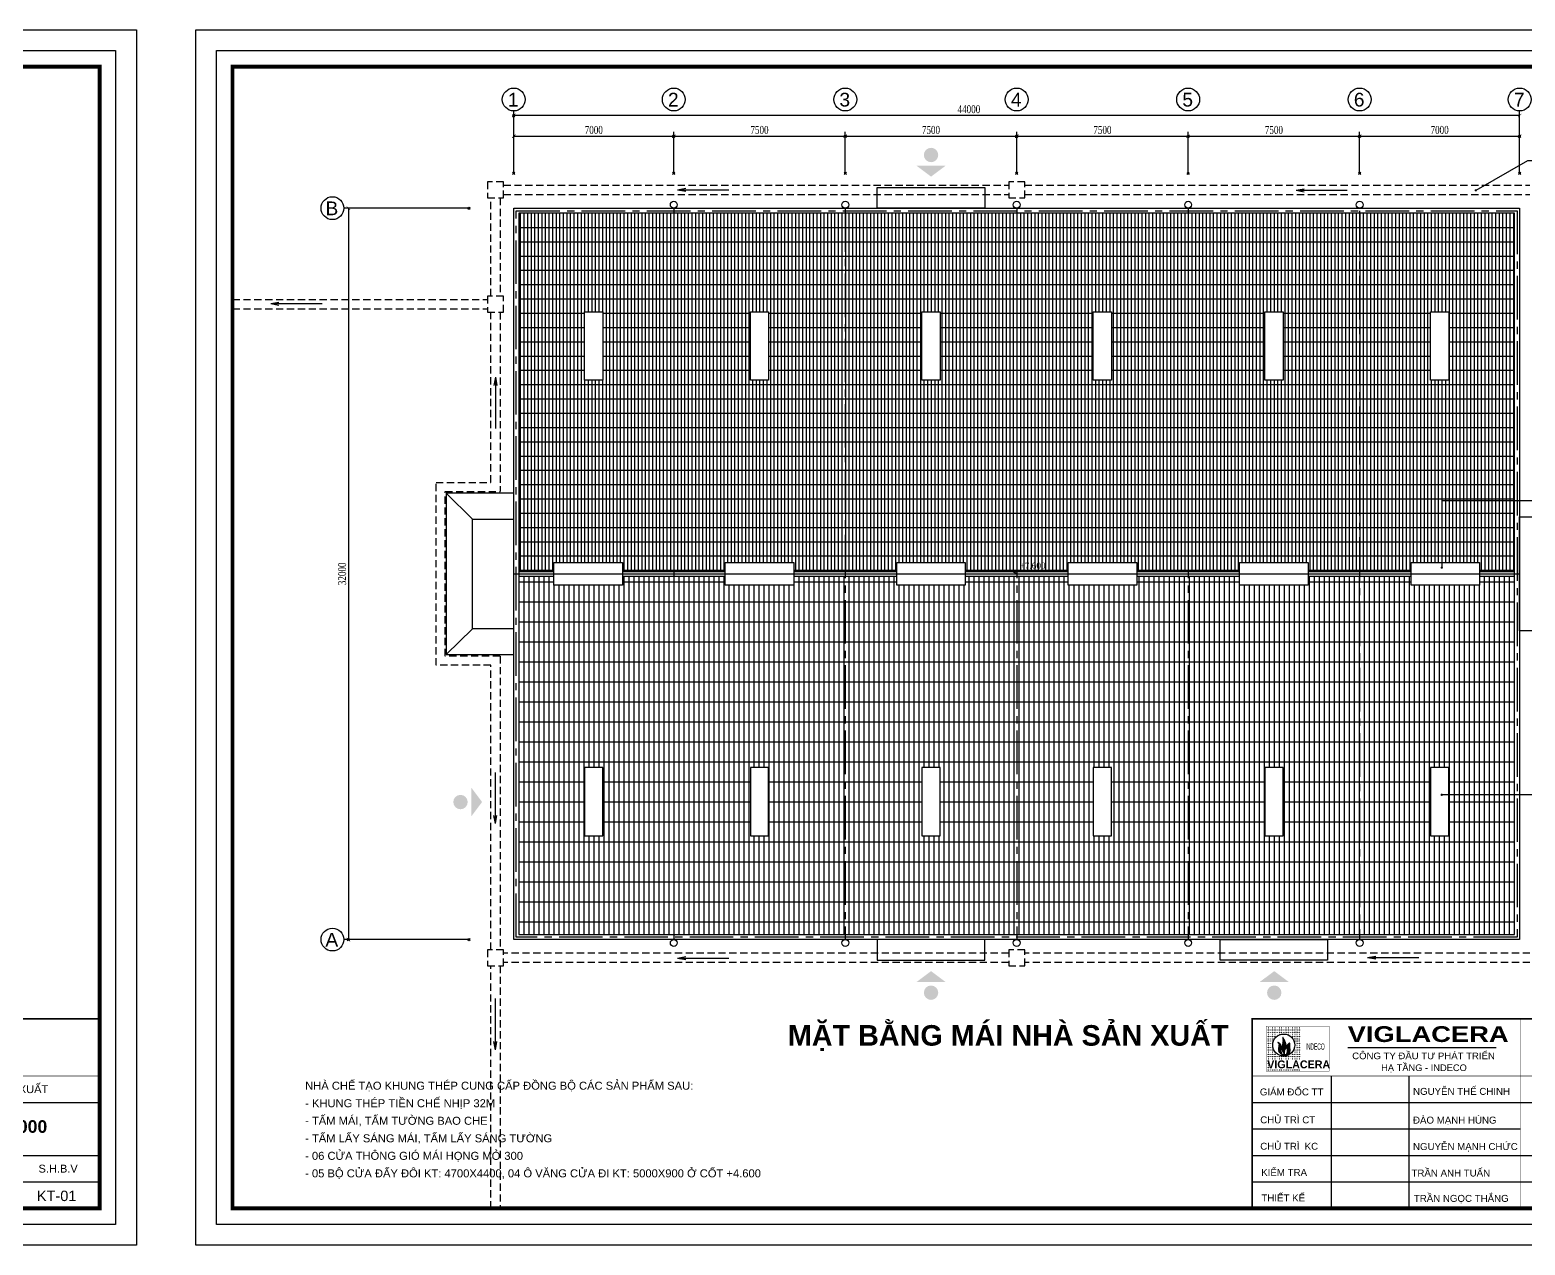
# Model space of a CAD drawing. Extents: x -32628 to 190565, y 82974 to 183560.
# Drawn here: x 35378 to 100781, y 82974 to 136144 of the extents above; entities that cross this region are included whole.
import ezdxf
from ezdxf.enums import TextEntityAlignment as Align

# ---------------------------------------------------------------- set-up
doc = ezdxf.new("R2010")
doc.units = 0
doc.header["$LTSCALE"] = 100
doc.header["$MEASUREMENT"] = 0
doc.header["$PDMODE"] = 35
doc.header["$PDSIZE"] = 50
doc.linetypes.add('CENTER2', pattern=[28.575, 19.05, -3.175, 3.175, -3.175])
doc.linetypes.add('HIDDEN2', pattern=[4.7625, 3.175, -1.5875])
doc.layers.get('0').update_dxf_attribs({"linetype": 'CONTINUOUS'})
for name, color, linetype in [('DWGshare.com_BH_DWGshare.com', 137, 'CONTINUOUS'), ('DWGshare.com_DIM_DWGshare.com', 8, 'CONTINUOUS'), ('DWGshare.com_KHUAT_DWGshare.com', 145, 'HIDDEN2'), ('DWGshare.com_TEXT_DWGshare.com', 2, 'CONTINUOUS'), ('DWGshare.com_THAY_DWGshare.com', 9, 'CONTINUOUS'), ('DWGshare.com_WALLS_BLINE_DWGshare.com', 251, 'CENTER2')]:
    doc.layers.add(name, color=color, linetype=linetype)
doc.layers.add('DWGshare.com_DEFPOINTS_DWGshare.com', color=7, linetype='CONTINUOUS', plot=False)
doc.styles.add('1', font='vntimeh.shx', dxfattribs={"width": 0.75})
doc.styles.add('CLARENDON', font='', dxfattribs={"height": 2.5})
doc.styles.add('VHARIAL', font='')
doc.styles.add('VHAVANB', font='')
doc.styles.get('CLARENDON').set_extended_font_data('.VnClarendon')
doc.styles.get('VHARIAL').set_extended_font_data('.VnArialH')
doc.styles.get('VHAVANB').set_extended_font_data('.VnArialH', bold=True)
doc.dimstyles.new('D2-100', dxfattribs={"dimtxt": 350, "dimasz": 150, "dimexe": 200, "dimexo": 0, "dimgap": 100, "dimtad": 1, "dimdec": 0, "dimzin": 0, "dimdsep": 46, "dimtxsty": '1', "dimblk1": 'ARCHTICK', "dimblk2": 'ARCHTICK', "dimsah": 1, "dimcen": 0.09, "dimclrd": 256, "dimclre": 256, "dimclrt": 2, "dimadec": 0, "dimazin": 0, "dimtfac": 1, "dimtdec": 0, "dimtmove": 2, "dimatfit": 3, "dimldrblk": 'ARCHTICK', "dimfxl": 1, "dimtolj": 1, "dimtzin": 0, "dimarcsym": 0})

# ---------------------------------------------------------------- blocks, each defined once
blk = doc.blocks.new('1')
h = blk.add_hatch()
h.set_pattern_fill('ANSI31', scale=31.573944, style=0)
h.set_pattern_definition([(45, (-43346.0446, -30216.994), (-2.7907687, 2.7907687), [])])
h.paths.add_polyline_path([(3392, -2735, 0.0668459), (3389, -2591, 0.0273913), (3374, -2516, 0.0362454), (3310, -2305, 0.0342632), (3269, -2205, 0.0438635), (3075, -1842, -0.0357111), (3096, -2192, -0.0335679), (3071, -2459, 0.007252), (3044, -2591, 0.0150279), (3006, -2821), (2997, -2923, 0.0472823), (3026, -3205), (3059, -3302), (3096, -3380), (3151, -3473), (3176, -3517, -0.0673804), (3211, -3603), (3101, -3571, -0.172848), (2968, -3468, -0.0797451), (2932, -3382, -0.0276881), (2917, -3314, -0.0273687), (2909, -3253, -0.0268705), (2903, -3167, -0.0138543), (2919, -2996, 0.0090396), (2924, -2899, 0.0102899), (2925, -2815, 0.0645259), (2910, -2702, 0.0541429), (2860, -2575, 0.053434), (2787, -2465, 0.085491), (2725, -2413, 0.0021546), (2717, -2408, 0.0980874), (2565, -2345, -0.0242446), (2625, -2406, -0.0619823), (2676, -2522, -0.0703567), (2692, -2631, -0.0502079), (2682, -2750, 0.0042132), (2657, -2911, -0.0070613), (2638, -3089, 0.0437813), (2641, -3180, 0.0315997), (2655, -3248, 0.097722), (2729, -3400, 0.0860058), (2871, -3520, -0.0017001), (2960, -3571, 0.049522), (3030, -3596, 0.0363887), (3132, -3614, 0.0361931), (3260, -3617, 0.0420248), (3370, -3603, 0.0565204), (3469, -3569, 0.0493736), (3573, -3507, 0.0846168), (3656, -3447, 0.120403), (3733, -3355, 0.113521), (3770, -3262, 0.0841719), (3791, -3171, 0.0618971), (3788, -3011, -0.0348962), (3765, -2823), (3752, -2704, -0.0290128), (3755, -2400, 0.0592981), (3595, -2540, 0.03043), (3536, -2623, 0.0690208), (3482, -2764, 0.063155), (3467, -2882, 0.0323107), (3476, -3003, -0.0273165), (3493, -3149, -0.0203047), (3491, -3303, -0.026314), (3478, -3422, -0.0149197), (3457, -3494, -0.1465881), (3391, -3573, -0.1323605), (3303, -3596, -0.2734358), (3257, -3569, -0.0779864), (3236, -3511, 0.0023102), (3220, -3400, -0.0602717), (3233, -3243), (3243, -3194, -0.0138968), (3289, -3071, 0.0028633), (3351, -2942, 0.1022781)])
at = {"color": 7}
blk.add_line((9581, -2891), (24393, -2891), dxfattribs=at)
at = {"color": 7, "const_width": 47.4}
blk.add_lwpolyline([(1389, -5241), (7704, -5241), (7704, -751), (1389, -751)], close=True, dxfattribs=at)
for centre in [(1611, -907), (1611, -1129), (1611, -1351), (1832, -907), (1832, -1129), (1832, -1351), (2054, -907), (2054, -1129), (2054, -1351), (2276, -907), (2276, -1129), (2276, -1351), (2497, -907), (2497, -1129), (2497, -1351), (2719, -907), (2719, -1129), (2719, -1351), (2941, -907), (2941, -1129), (2941, -1351), (3162, -907), (3162, -1129), (3162, -1351), (3384, -907), (3384, -1129), (3384, -1351), (3606, -907), (3606, -1129), (3606, -1351), (3827, -907), (3827, -1129), (3827, -1351), (4049, -907), (4049, -1129), (4049, -1351), (4271, -907), (4271, -1129), (4271, -1351), (4493, -907), (4493, -1129), (4493, -1351), (4714, -907), (4714, -1129), (4714, -1351), (1611, -1573), (1611, -1794), (1611, -2016), (1611, -2238), (1611, -2459), (1611, -2681), (1611, -2903), (1832, -1573), (1832, -1794), (1832, -2016), (1832, -2238), (1832, -2459), (1832, -2681), (1832, -2903), (2054, -1573), (2054, -1794), (2054, -2016), (2054, -2238), (2276, -1573), (2276, -1794), (2497, -1573), (2719, -1573), (3606, -1573), (3827, -1573), (4049, -1573), (4049, -1794), (4271, -1573), (4271, -1794), (4271, -2016), (4271, -2238), (4493, -1573), (4493, -1794), (4493, -2016), (4493, -2238), (4493, -2459), (4493, -2681), (4493, -2903), (4714, -1573), (4714, -1794), (4714, -2016), (4714, -2238), (4714, -2459), (4714, -2681), (4714, -2903), (1611, -3124), (1611, -3346), (1611, -3568), (1611, -3789), (1611, -4011), (1611, -4233), (1611, -4455), (1832, -3124), (1832, -3346), (1832, -3568), (1832, -3789), (1832, -4011), (2054, -3124), (2054, -3346), (2054, -3568), (2054, -3789), (2054, -4011), (2276, -3568), (2276, -3789), (2276, -4011), (2497, -3789), (2497, -4011), (2719, -3789), (2719, -4011), (2941, -3789), (2941, -4011), (3162, -3789), (3162, -4011), (3384, -3789), (3384, -4011), (3606, -3789), (3606, -4011), (3827, -3789), (3827, -4011), (4049, -3568), (4049, -3789), (4049, -4011), (4271, -3124), (4271, -3346), (4271, -3568), (4271, -3789), (4271, -4011), (4493, -3124), (4493, -3346), (4493, -3568), (4493, -3789), (4493, -4011), (4714, -3124), (4714, -3346), (4714, -3568), (4714, -3789), (4714, -4011), (1611, -4676), (1611, -4898), (1611, -5120), (1832, -5120), (2054, -5120), (2276, -5120), (2497, -5120), (2719, -5120), (2941, -5120), (3162, -5120), (3384, -5120), (3606, -5120), (3827, -5120), (4049, -5120), (4271, -5120), (4493, -5120), (4714, -5120)]:
    blk.add_circle(centre, 12.3)
at = {"color": 7}
blk.add_circle((3162, -2638), 1105, dxfattribs=at)
for s, height, style, width, p in [('VIGLACERA', 1578.7, 'VHAVANB', 1.24, (9551, -2326)), ('C¤NG TY §ÇU T¦ PH¸T TRIÓN', 665.28, 'VHARIAL', 1.03, (10001, -4050))]:
    blk.add_text(s, height=height, dxfattribs=dict(at, style=style, width=width)).set_placement(p)
for s, height, style, width, p in [('INDECO', 631.5, 'CLARENDON', 0.47, (6292, -2786)), ('viglacera', 789.3, 'VHAVANB', 0.97, (4653, -4567))]:
    blk.add_text(s, height=height, dxfattribs=dict(at, style=style, width=width)).set_placement(p, align=Align.MIDDLE)
at = {"color": 7, "style": 'VHARIAL'}
blk.add_text('H¹ TÇNG - INDECO', height=665.28, dxfattribs=at).set_placement((12901, -5237))
blk = doc.blocks.new('_ARCHTICK')
at = {"color": 0, "linetype": 'ByBlock', "const_width": 0.15}
blk.add_lwpolyline([(-0.5, -0.5), (0.5, 0.5)], dxfattribs=at)
blk = doc.blocks.new('*D109')
at = {"linetype": 'ByBlock', "transparency": 16777216}
for p, q in [((113497, 129867), (113497, 132599)), ((157497, 132399), (113497, 132399)), ((157497, 129867), (157497, 132599))]:
    blk.add_line(p, q, dxfattribs=at)
at = {"layer": 'DWGshare.com_DEFPOINTS_DWGshare.com', "color": 0, "linetype": 'ByBlock', "transparency": 16777216}
for p in [(113497, 132399), (113497, 129867), (157497, 129867)]:
    blk.add_point(p, dxfattribs=at)
at = {"linetype": 'ByBlock', "transparency": 16777216, "xscale": 150, "yscale": 150, "zscale": 150, "rotation": 180}
blk.add_blockref('_ARCHTICK', (113497, 132399), dxfattribs=at)
at = {"linetype": 'ByBlock', "transparency": 16777216, "xscale": 150, "yscale": 150, "zscale": 150}
blk.add_blockref('_ARCHTICK', (157497, 132399), dxfattribs=at)
at = {"color": 2, "linetype": 'ByBlock', "transparency": 16777216, "insert": (133406, 132674), "char_height": 350, "attachment_point": 5, "style": '1'}
blk.add_mtext('\\A1;44000', dxfattribs=at)
blk = doc.blocks.new('*D105')
at = {"linetype": 'ByBlock', "transparency": 16777216}
for p, q in [((71043, 131490), (78543, 131490)), ((78543, 129867), (78543, 131690))]:
    blk.add_line(p, q, dxfattribs=at)
at = {"layer": 'DWGshare.com_DEFPOINTS_DWGshare.com', "color": 0, "linetype": 'ByBlock', "transparency": 16777216}
for p in [(78543, 131490), (71043, 129867), (78543, 129867)]:
    blk.add_point(p, dxfattribs=at)
at = {"linetype": 'ByBlock', "transparency": 16777216, "xscale": 150, "yscale": 150, "zscale": 150, "rotation": 180}
blk.add_blockref('_ARCHTICK', (71043, 131490), dxfattribs=at)
at = {"linetype": 'ByBlock', "transparency": 16777216, "xscale": 150, "yscale": 150, "zscale": 150}
blk.add_blockref('_ARCHTICK', (78543, 131490), dxfattribs=at)
at = {"color": 2, "linetype": 'ByBlock', "transparency": 16777216, "insert": (74793, 131765), "char_height": 350, "attachment_point": 5, "style": '1'}
blk.add_mtext('\\A1;7500', dxfattribs=at)
blk = doc.blocks.new('*D111')
at = {"linetype": 'ByBlock', "transparency": 16777216}
for p, q in [((111539, 128344), (106065, 128344)), ((106265, 128344), (106265, 96344)), ((111539, 96344), (106065, 96344))]:
    blk.add_line(p, q, dxfattribs=at)
at = {"layer": 'DWGshare.com_DEFPOINTS_DWGshare.com', "color": 0, "linetype": 'ByBlock', "transparency": 16777216}
for p in [(111539, 128344), (106265, 96344), (111539, 96344)]:
    blk.add_point(p, dxfattribs=at)
at = {"linetype": 'ByBlock', "transparency": 16777216, "xscale": 150, "yscale": 150, "zscale": 150}
for p, rotation in [((106265, 128344), 90), ((106265, 96344), 270)]:
    blk.add_blockref('_ARCHTICK', p, dxfattribs=dict(at, rotation=rotation))
at = {"color": 2, "linetype": 'ByBlock', "transparency": 16777216, "insert": (105990, 112344), "char_height": 350, "attachment_point": 5, "rotation": 90, "style": '1'}
blk.add_mtext('\\A1;32000', dxfattribs=at)
blk = doc.blocks.new('*D103')
at = {"linetype": 'ByBlock', "transparency": 16777216}
for p, q in [((113497, 129867), (113497, 131690)), ((113497, 131490), (120497, 131490)), ((120497, 129867), (120497, 131690))]:
    blk.add_line(p, q, dxfattribs=at)
at = {"layer": 'DWGshare.com_DEFPOINTS_DWGshare.com', "color": 0, "linetype": 'ByBlock', "transparency": 16777216}
for p in [(120497, 131490), (113497, 129867), (120497, 129867)]:
    blk.add_point(p, dxfattribs=at)
at = {"linetype": 'ByBlock', "transparency": 16777216, "xscale": 150, "yscale": 150, "zscale": 150, "rotation": 180}
blk.add_blockref('_ARCHTICK', (113497, 131490), dxfattribs=at)
at = {"linetype": 'ByBlock', "transparency": 16777216, "xscale": 150, "yscale": 150, "zscale": 150}
blk.add_blockref('_ARCHTICK', (120497, 131490), dxfattribs=at)
at = {"color": 2, "linetype": 'ByBlock', "transparency": 16777216, "insert": (116997, 131765), "char_height": 350, "attachment_point": 5, "style": '1'}
blk.add_mtext('\\A1;7000', dxfattribs=at)
blk = doc.blocks.new('*D104')
at = {"linetype": 'ByBlock', "transparency": 16777216}
for p, q in [((63543, 131490), (71043, 131490)), ((71043, 129867), (71043, 131690))]:
    blk.add_line(p, q, dxfattribs=at)
at = {"layer": 'DWGshare.com_DEFPOINTS_DWGshare.com', "color": 0, "linetype": 'ByBlock', "transparency": 16777216}
for p in [(71043, 131490), (63543, 129867), (71043, 129867)]:
    blk.add_point(p, dxfattribs=at)
at = {"linetype": 'ByBlock', "transparency": 16777216, "xscale": 150, "yscale": 150, "zscale": 150, "rotation": 180}
blk.add_blockref('_ARCHTICK', (63543, 131490), dxfattribs=at)
at = {"linetype": 'ByBlock', "transparency": 16777216, "xscale": 150, "yscale": 150, "zscale": 150}
blk.add_blockref('_ARCHTICK', (71043, 131490), dxfattribs=at)
at = {"color": 2, "linetype": 'ByBlock', "transparency": 16777216, "insert": (67293, 131765), "char_height": 350, "attachment_point": 5, "style": '1'}
blk.add_mtext('\\A1;7500', dxfattribs=at)
blk = doc.blocks.new('*D107')
at = {"linetype": 'ByBlock', "transparency": 16777216}
for p, q in [((86043, 131490), (93543, 131490)), ((93543, 129867), (93543, 131690))]:
    blk.add_line(p, q, dxfattribs=at)
at = {"layer": 'DWGshare.com_DEFPOINTS_DWGshare.com', "color": 0, "linetype": 'ByBlock', "transparency": 16777216}
for p in [(93543, 131490), (86043, 129867), (93543, 129867)]:
    blk.add_point(p, dxfattribs=at)
at = {"linetype": 'ByBlock', "transparency": 16777216, "xscale": 150, "yscale": 150, "zscale": 150, "rotation": 180}
blk.add_blockref('_ARCHTICK', (86043, 131490), dxfattribs=at)
at = {"linetype": 'ByBlock', "transparency": 16777216, "xscale": 150, "yscale": 150, "zscale": 150}
blk.add_blockref('_ARCHTICK', (93543, 131490), dxfattribs=at)
at = {"color": 2, "linetype": 'ByBlock', "transparency": 16777216, "insert": (89793, 131765), "char_height": 350, "attachment_point": 5, "style": '1'}
blk.add_mtext('\\A1;7500', dxfattribs=at)
blk = doc.blocks.new('*D106')
at = {"linetype": 'ByBlock', "transparency": 16777216}
for p, q in [((78543, 131490), (86043, 131490)), ((86043, 129867), (86043, 131690))]:
    blk.add_line(p, q, dxfattribs=at)
at = {"layer": 'DWGshare.com_DEFPOINTS_DWGshare.com', "color": 0, "linetype": 'ByBlock', "transparency": 16777216}
for p in [(86043, 131490), (78543, 129867), (86043, 129867)]:
    blk.add_point(p, dxfattribs=at)
at = {"linetype": 'ByBlock', "transparency": 16777216, "xscale": 150, "yscale": 150, "zscale": 150, "rotation": 180}
blk.add_blockref('_ARCHTICK', (78543, 131490), dxfattribs=at)
at = {"linetype": 'ByBlock', "transparency": 16777216, "xscale": 150, "yscale": 150, "zscale": 150}
blk.add_blockref('_ARCHTICK', (86043, 131490), dxfattribs=at)
at = {"color": 2, "linetype": 'ByBlock', "transparency": 16777216, "insert": (82293, 131765), "char_height": 350, "attachment_point": 5, "style": '1'}
blk.add_mtext('\\A1;7500', dxfattribs=at)
blk = doc.blocks.new('*D108')
at = {"linetype": 'ByBlock', "transparency": 16777216}
for p, q in [((93543, 131490), (100543, 131490)), ((100543, 129867), (100543, 131690))]:
    blk.add_line(p, q, dxfattribs=at)
at = {"layer": 'DWGshare.com_DEFPOINTS_DWGshare.com', "color": 0, "linetype": 'ByBlock', "transparency": 16777216}
for p in [(100543, 131490), (93543, 129867), (100543, 129867)]:
    blk.add_point(p, dxfattribs=at)
at = {"linetype": 'ByBlock', "transparency": 16777216, "xscale": 150, "yscale": 150, "zscale": 150, "rotation": 180}
blk.add_blockref('_ARCHTICK', (93543, 131490), dxfattribs=at)
at = {"linetype": 'ByBlock', "transparency": 16777216, "xscale": 150, "yscale": 150, "zscale": 150}
blk.add_blockref('_ARCHTICK', (100543, 131490), dxfattribs=at)
at = {"color": 2, "linetype": 'ByBlock', "transparency": 16777216, "insert": (97043, 131765), "char_height": 350, "attachment_point": 5, "style": '1'}
blk.add_mtext('\\A1;7000', dxfattribs=at)

msp = doc.modelspace()

# ---------------------------------------------------------------- hatches: boundary and pattern name
at = {"layer": 'DWGshare.com_BH_DWGshare.com'}
h = msp.add_hatch(dxfattribs=at)
h.set_pattern_fill('GRATE,_O', color=256, scale=5000, angle=90)
h.set_pattern_definition([(90, (-132218.53, 0), (-156.25, 1e-14), []), (180, (-132218.5, 0), (-8e-14, -625), [])])
h.paths.add_polyline_path([(80792.9, 112843.4), (83792.9, 112843.4), (83792.9, 112443.9), (88292.9, 112443.9), (88292.9, 112843.4), (91292.9, 112843.4), (91292.9, 112443.9), (95792.9, 112443.9), (95792.9, 112843.4), (97134.4, 112843.4), (97134.4, 115534.9), (100322.9, 115534.9), (100322.9, 128123.9), (56762.9, 128123.9), (56762.9, 112443.9), (58292.9, 112443.9), (58292.9, 112843.4), (61292.9, 112843.4), (61292.9, 112443.9), (65792.9, 112443.9), (65792.9, 112843.4), (68792.9, 112843.4), (68792.9, 112443.9), (73292.9, 112443.9), (73292.9, 112843.4), (76292.9, 112843.4), (76292.9, 112443.9), (78351.9, 112443.9), (78260.6, 112491.6), (78542.9, 112491.6), (78542.9, 112443.9), (80792.9, 112443.9)])
h.paths.add_polyline_path([(81892.9, 120813.6), (81892.9, 123813.6), (82692.9, 123813.6), (82692.9, 120813.6)], flags=16)
h.paths.add_polyline_path([(75192.9, 120813.6), (74392.9, 120813.6), (74392.9, 123813.6), (75192.9, 123813.6)], flags=16)
h.paths.add_polyline_path([(89392.9, 120813.6), (89392.9, 123813.6), (90192.9, 123813.6), (90192.9, 120813.6)], flags=16)
h.paths.add_polyline_path([(67692.9, 120813.6), (66892.9, 120813.6), (66892.9, 123813.6), (67692.9, 123813.6)], flags=16)
h.paths.add_polyline_path([(96642.9, 120813.6), (96642.9, 123813.6), (97442.9, 123813.6), (97442.9, 120813.6)], flags=16)
h.paths.add_polyline_path([(60442.9, 120813.6), (59642.9, 120813.6), (59642.9, 123813.6), (60442.9, 123813.6)], flags=16)
h.paths.add_polyline_path([(97134.4, 112843.4), (98792.9, 112843.4), (98792.9, 112443.9), (100322.9, 112443.9), (100322.9, 115534.9), (97134.4, 115534.9)], flags=16)
h.paths.add_polyline_path([(78647.2, 112502.6), (80183.8, 112502.6), (80183.8, 112907.7), (78647.2, 112907.7)], flags=24)
h = msp.add_hatch(dxfattribs=at)
h.set_pattern_fill('GRATE,_O', color=256, scale=7000, angle=90)
h.set_pattern_definition([(90, (-132218.53, 0), (-218.75, 1e-14), []), (180, (-132218.5, 0), (-1e-13, -875), [])])
h.paths.add_polyline_path([(80792.9, 111843.9), (80792.9, 112243.9), (76292.9, 112243.9), (76292.9, 111843.9), (73292.9, 111843.9), (73292.9, 112243.9), (68792.9, 112243.9), (68792.9, 111843.9), (65792.9, 111843.9), (65792.9, 112243.9), (61292.9, 112243.9), (61292.9, 111843.9), (58292.9, 111843.9), (58292.9, 112243.9), (56762.9, 112243.9), (56762.9, 96563.9), (100322.9, 96563.9), (100322.9, 102675.6), (97442.9, 102675.6), (97442.9, 100874.1), (96642.9, 100874.1), (96642.9, 103874.1), (97442.9, 103874.1), (97442.9, 102675.6), (100322.9, 102675.6), (100322.9, 112243.9), (98792.9, 112243.9), (98792.9, 111843.9), (95792.9, 111843.9), (95792.9, 112243.9), (91292.9, 112243.9), (91292.9, 111843.9), (88292.9, 111843.9), (88292.9, 112243.9), (83792.9, 112243.9), (83792.9, 111843.9)])
h.paths.add_polyline_path([(81892.9, 103874.1), (82692.9, 103874.1), (82692.9, 100874.1), (81892.9, 100874.1)], flags=16)
h.paths.add_polyline_path([(75192.9, 103874.1), (75192.9, 100874.1), (74392.9, 100874.1), (74392.9, 103874.1)], flags=16)
h.paths.add_polyline_path([(89392.9, 103874.1), (90192.9, 103874.1), (90192.9, 100874.1), (89392.9, 100874.1)], flags=16)
h.paths.add_polyline_path([(67692.9, 103874.1), (67692.9, 100874.1), (66892.9, 100874.1), (66892.9, 103874.1)], flags=16)
h.paths.add_polyline_path([(60442.9, 103874.1), (60442.9, 100874.1), (59642.9, 100874.1), (59642.9, 103874.1)], flags=16)
at = {"layer": 'DWGshare.com_THAY_DWGshare.com'}
h = msp.add_hatch(color=256, dxfattribs=at)
h.paths.add_polyline_path([(74166.7, 130198.1), (74796.7, 129725.6), (75426.7, 130198.1)])
h.paths.add_polyline_path([(75111.7, 130670.6, 1), (74481.7, 130670.6, 1)])
h = msp.add_hatch(color=256, dxfattribs=at)
h.paths.add_polyline_path([(54685, 101729.5), (55157.5, 102359.5), (54685, 102989.5)])
h.paths.add_polyline_path([(54212.5, 102674.5, 1), (54212.5, 102044.5, 1)])
h = msp.add_hatch(color=256, dxfattribs=at)
h.paths.add_polyline_path([(74166.7, 94489.7), (74796.7, 94962.2), (75426.7, 94489.7)])
h.paths.add_polyline_path([(75111.7, 94017.2, -1), (74481.7, 94017.2, -1)])
h = msp.add_hatch(color=256, dxfattribs=at)
h.paths.add_polyline_path([(89178.3, 94489.7), (89808.3, 94962.2), (90438.3, 94489.7)])
h.paths.add_polyline_path([(90123.3, 94017.2, -1), (89493.3, 94017.2, -1)])

# ---------------------------------------------------------------- linework, layer by layer
for p, q in [((53592.9, 115868.9), (54742.9, 114738.7)), ((53592.9, 108818.9), (54742.9, 109943.9))]:
    msp.add_line(p, q)
at = {"layer": 'DWGshare.com_DEFPOINTS_DWGshare.com'}
for points in [[(40035.4, 82973.9), (-32628.4, 82973.9), (-32628.4, 136144.2), (40035.4, 136144.2)], [(115300.1, 82973.9), (42636.4, 82973.9), (42636.4, 136144.2), (115300.1, 136144.2)]]:
    msp.add_lwpolyline(points, close=True, dxfattribs=at)
at = {"layer": 'DWGshare.com_DIM_DWGshare.com'}
for p, q in [((63711, 129153.1), (64069.5, 129216.4)), ((63711, 129153.1), (65954, 129153.1)), ((63711, 129153.1), (64069.5, 129089.7)), ((90761.1, 129128.2), (91119.6, 129191.5)), ((90761.1, 129128.2), (93004, 129128.2)), ((90761.1, 129128.2), (91119.6, 129064.8)), ((45912.8, 124168.6), (46271.3, 124231.9)), ((45912.8, 124168.6), (48155.7, 124168.6)), ((45912.8, 124168.6), (46271.3, 124105.3)), ((55737.3, 120946.2), (55673.9, 120587.6)), ((55737.3, 120946.2), (55737.3, 118703.2)), ((55737.3, 120946.2), (55800.6, 120587.6)), ((55737.3, 101414.9), (55737.3, 103657.9)), ((55737.3, 101414.9), (55673.9, 101773.5)), ((55737.3, 101414.9), (55800.6, 101773.5)), ((63711, 95534.7), (64069.5, 95598)), ((63711, 95534.7), (65954, 95534.7)), ((63711, 95534.7), (64069.5, 95471.3)), ((93889.1, 95559.6), (94247.6, 95622.9)), ((93889.1, 95559.6), (96132.1, 95559.6)), ((93889.1, 95559.6), (94247.6, 95496.2)), ((55737.3, 91523.6), (55737.3, 93766.6)), ((55737.3, 91523.6), (55673.9, 91882.1)), ((55737.3, 91523.6), (55800.6, 91882.1))]:
    msp.add_line(p, q, dxfattribs=at)
at = {"layer": 'DWGshare.com_KHUAT_DWGshare.com'}
for p, q in [((56092.9, 129343.9), (78192.9, 129343.9)), ((56092.9, 128943.9), (78192.9, 128943.9)), ((78892.9, 129343.9), (100992.9, 129343.9)), ((78892.9, 128943.9), (100992.9, 128943.9)), ((55542.9, 124493.9), (55542.9, 128793.9)), ((55942.9, 128793.9), (55942.9, 124493.9)), ((44240.3, 124343.9), (55392.9, 124343.9)), ((44240.3, 123943.9), (55392.9, 123943.9)), ((55542.9, 116343.9), (55542.9, 123793.9)), ((55942.9, 123793.9), (55942.9, 115943.9)), ((53142.9, 108343.9), (53142.9, 116343.9)), ((53142.9, 116343.9), (55542.9, 116343.9)), ((53542.9, 108743.9), (53542.9, 115943.9)), ((53542.9, 115943.9), (55942.9, 115943.9)), ((55942.9, 108743.9), (53542.9, 108743.9)), ((55942.9, 108743.9), (55942.9, 95893.9)), ((55542.9, 108343.9), (53142.9, 108343.9)), ((55542.9, 95893.9), (55542.9, 108343.9)), ((78192.9, 95743.9), (56092.9, 95743.9)), ((100992.9, 95743.9), (78892.9, 95743.9)), ((55542.9, 84577.8), (55542.9, 95193.9)), ((55942.9, 95193.9), (55942.9, 84577.8)), ((78192.9, 95343.9), (56092.9, 95343.9)), ((100992.9, 95343.9), (78892.9, 95343.9))]:
    msp.add_line(p, q, dxfattribs=at)
for points in [[(56092.9, 128793.9), (56092.9, 129493.9), (55392.9, 129493.9), (55392.9, 128793.9)], [(78892.9, 128793.9), (78892.9, 129493.9), (78192.9, 129493.9), (78192.9, 128793.9)], [(56092.9, 123793.9), (56092.9, 124493.9), (55392.9, 124493.9), (55392.9, 123793.9)], [(56092.9, 95193.9), (56092.9, 95893.9), (55392.9, 95893.9), (55392.9, 95193.9)], [(78892.9, 95193.9), (78892.9, 95893.9), (78192.9, 95893.9), (78192.9, 95193.9)]]:
    msp.add_lwpolyline(points, close=True, dxfattribs=at)
at = {"layer": 'DWGshare.com_TEXT_DWGshare.com'}
for p, q in [((109874.5, 115534.9), (97134.4, 115534.9)), ((97134.4, 115534.9), (97134.4, 112613.6)), ((109874.5, 102675.6), (97134.4, 102675.6)), ((92295.8, 90376.6), (92295.8, 84577.8)), ((95709.2, 84577.8), (95709.2, 90376.6)), ((13579.4, 89216.8), (38431.4, 89216.8)), ((88844.1, 89216.8), (113696.2, 89216.8)), ((88844.1, 88057.1), (100579.8, 88057.1)), ((13579.4, 86897.3), (38431.4, 86897.3)), ((88844.1, 86897.3), (113696.2, 86897.3)), ((13579.4, 85737.6), (38431.4, 85737.6)), ((88844.1, 85737.6), (113696.2, 85737.6))]:
    msp.add_line(p, q, dxfattribs=at)
for points in [[(111843.2, 130421.2), (100885.8, 130421.2), (98621.9, 129124.4)], [(78542.9, 112984.7), (78542.9, 112343.9), (78260.6, 112491.6), (80196.9, 112491.6)]]:
    msp.add_lwpolyline(points, dxfattribs=at)
at = {"layer": 'DWGshare.com_TEXT_DWGshare.com', "const_width": 50}
for points in [[(98596.9, 129124.4, 1), (98646.9, 129124.4, 1)], [(97109.4, 112613.6, 1), (97159.4, 112613.6, 1)], [(97109.4, 102675.6, 1), (97159.4, 102675.6, 1)]]:
    msp.add_lwpolyline(points, format="xyb", close=True, dxfattribs=at)
at = {"layer": 'DWGshare.com_TEXT_DWGshare.com', "const_width": 69}
for points in [[(13579.4, 84577.8), (38431.4, 84577.8), (38431.4, 92878.3), (13579.4, 92878.3)], [(88844.1, 84577.8), (113696.2, 84577.8), (113696.2, 92878.3), (88844.1, 92878.3)]]:
    msp.add_lwpolyline(points, close=True, dxfattribs=at)
at = {"layer": 'DWGshare.com_TEXT_DWGshare.com', "const_width": 27.6}
for points in [[(100579.8, 92878.3), (100579.8, 84577.8)], [(13579.4, 90376.6), (38431.4, 90376.6)], [(88844.1, 90376.6), (113696.2, 90376.6)]]:
    msp.add_lwpolyline(points, dxfattribs=at)
at = {"layer": 'DWGshare.com_TEXT_DWGshare.com'}
for centre in [(56542.9, 133099.3), (63542.9, 133099.3), (71042.9, 133099.3), (78542.9, 133099.3), (86042.9, 133099.3), (93542.9, 133099.3), (100542.9, 133099.3), (48611.7, 128343.9), (48611.7, 96343.9)]:
    msp.add_circle(centre, 500, dxfattribs=at)
at = {"layer": 'DWGshare.com_THAY_DWGshare.com'}
for p, q in [((56542.9, 112343.9), (100542.9, 112343.9)), ((56762.9, 112443.9), (58292.9, 112443.9)), ((56762.9, 112243.9), (58292.9, 112243.9)), ((61292.9, 112443.9), (65792.9, 112443.9)), ((61292.9, 112243.9), (65792.9, 112243.9)), ((68792.9, 112443.9), (73292.9, 112443.9)), ((68792.9, 112243.9), (73292.9, 112243.9)), ((76292.9, 112443.9), (80792.9, 112443.9)), ((76292.9, 112243.9), (80792.9, 112243.9)), ((83792.9, 112443.9), (88292.9, 112443.9)), ((83792.9, 112243.9), (88292.9, 112243.9)), ((91292.9, 112443.9), (95792.9, 112443.9)), ((91292.9, 112243.9), (95792.9, 112243.9)), ((98792.9, 112443.9), (100322.9, 112443.9)), ((98792.9, 112243.9), (100322.9, 112243.9))]:
    msp.add_line(p, q, dxfattribs=at)
for points in [[(39129.5, 83879.8), (-31722.5, 83879.8), (-31722.5, 135238.3), (39129.5, 135238.3)], [(114394.2, 83879.8), (43542.3, 83879.8), (43542.3, 135238.3), (114394.2, 135238.3)], [(72442.9, 129243.9), (77142.9, 129243.9), (77142.9, 128343.9), (72442.9, 128343.9)], [(56542.9, 128343.9), (100542.9, 128343.9), (100542.9, 96343.9), (56542.9, 96343.9)], [(56762.9, 96563.9), (100322.9, 96563.9), (100322.9, 128123.9), (56762.9, 128123.9)], [(59642.9, 123813.6), (60442.9, 123813.6), (60442.9, 120813.6), (59642.9, 120813.6)], [(66892.9, 123813.6), (67692.9, 123813.6), (67692.9, 120813.6), (66892.9, 120813.6)], [(74392.9, 123813.6), (75192.9, 123813.6), (75192.9, 120813.6), (74392.9, 120813.6)], [(81892.9, 123813.6), (82692.9, 123813.6), (82692.9, 120813.6), (81892.9, 120813.6)], [(89392.9, 123813.6), (90192.9, 123813.6), (90192.9, 120813.6), (89392.9, 120813.6)], [(96642.9, 123813.6), (97442.9, 123813.6), (97442.9, 120813.6), (96642.9, 120813.6)], [(101442.9, 114843.9), (101442.9, 109843.9), (100542.9, 109843.9), (100542.9, 114843.9)], [(61292.9, 111843.9), (58292.9, 111843.9), (58292.9, 112843.4), (61292.9, 112843.4)], [(68792.9, 111843.9), (65792.9, 111843.9), (65792.9, 112843.4), (68792.9, 112843.4)], [(76292.9, 111843.9), (73292.9, 111843.9), (73292.9, 112843.4), (76292.9, 112843.4)], [(83792.9, 111843.9), (80792.9, 111843.9), (80792.9, 112843.4), (83792.9, 112843.4)], [(91292.9, 111843.9), (88292.9, 111843.9), (88292.9, 112843.4), (91292.9, 112843.4)], [(98792.9, 111843.9), (95792.9, 111843.9), (95792.9, 112843.4), (98792.9, 112843.4)], [(59642.9, 100874.1), (60442.9, 100874.1), (60442.9, 103874.1), (59642.9, 103874.1)], [(66892.9, 100874.1), (67692.9, 100874.1), (67692.9, 103874.1), (66892.9, 103874.1)], [(74392.9, 100874.1), (75192.9, 100874.1), (75192.9, 103874.1), (74392.9, 103874.1)], [(81892.9, 100874.1), (82692.9, 100874.1), (82692.9, 103874.1), (81892.9, 103874.1)], [(89392.9, 100874.1), (90192.9, 100874.1), (90192.9, 103874.1), (89392.9, 103874.1)], [(96642.9, 100874.1), (97442.9, 100874.1), (97442.9, 103874.1), (96642.9, 103874.1)], [(72442.9, 95443.9), (77142.9, 95443.9), (77142.9, 96343.9), (72442.9, 96343.9)], [(92142.9, 95443.9), (87442.9, 95443.9), (87442.9, 96343.9), (92142.9, 96343.9)]]:
    msp.add_lwpolyline(points, close=True, dxfattribs=at)
at = {"layer": 'DWGshare.com_THAY_DWGshare.com', "const_width": 173.7}
for points in [[(-31024.5, 84577.8), (-31024.5, 134540.3), (38431.4, 134540.3), (38431.4, 84577.8)], [(44240.3, 84577.8), (44240.3, 134540.3), (113696.2, 134540.3), (113696.2, 84577.8)]]:
    msp.add_lwpolyline(points, close=True, dxfattribs=at)
at = {"layer": 'DWGshare.com_THAY_DWGshare.com'}
for points in [[(56542.9, 115868.9), (53592.9, 115868.9), (53592.9, 108818.9), (56542.9, 108818.9)], [(56542.9, 109943.9), (54742.9, 109943.9), (54742.9, 114743.9), (56542.9, 114743.9)]]:
    msp.add_lwpolyline(points, dxfattribs=at)
for centre in [(63542.9, 128493.9), (71042.9, 128493.9), (78542.9, 128493.9), (86042.9, 128493.9), (93542.9, 128493.9), (63542.9, 96193.9), (71042.9, 96193.9), (78542.9, 96193.9), (86042.9, 96193.9), (93542.9, 96193.9)]:
    msp.add_circle(centre, 150, dxfattribs=at)
at = {"layer": 'DWGshare.com_WALLS_BLINE_DWGshare.com'}
for p, q in [((56652.9, 128233.9), (100432.9, 128233.9)), ((56652.9, 96453.9), (56652.9, 128233.9)), ((63542.9, 128343.9), (63542.9, 96343.9)), ((71042.9, 128343.9), (71042.9, 96343.9)), ((78542.9, 128343.9), (78542.9, 96343.9)), ((86042.9, 128343.9), (86042.9, 96343.9)), ((93542.9, 128233.9), (93542.9, 96343.9)), ((100432.9, 128233.9), (100432.9, 96453.9)), ((100432.9, 96453.9), (56652.9, 96453.9))]:
    msp.add_line(p, q, dxfattribs=at)

# ---------------------------------------------------------------- block references
at = {"xscale": 0.4372814154956931, "yscale": 0.4372814154956931, "zscale": 0.4372814154956931}
msp.add_blockref('1', (88844.1, 92878.3), dxfattribs=at)

# ---------------------------------------------------------------- texts
at = {"layer": 'DWGshare.com_TEXT_DWGshare.com'}
for s, height, style, p in [('1', 600, 'VHARIAL', (56289.6, 132791.5)), ('2', 600, 'VHARIAL', (63289.6, 132791.5)), ('3', 600, 'VHARIAL', (70789.6, 132791.5)), ('4', 600, 'VHARIAL', (78289.6, 132791.5)), ('5', 600, 'VHARIAL', (85789.6, 132791.5)), ('6', 600, 'VHARIAL', (93289.6, 132791.5)), ('7', 600, 'VHARIAL', (100289.6, 132791.5)), ('b', 600, 'VHARIAL', (48307.2, 128036.1)), ('+7.600', 270.03, '1', (78663.3, 112570.2)), ('a', 600, 'VHARIAL', (48303.5, 96036.1)), ('nhµ chÕ t¹o khung thÐp cung cÊp ®ång bé c¸c s¶n phÈm sau:', 350.043, 'VHARIAL', (47416.8, 89772.9)), ('Gi¸m ®èc tt', 303.747, 'VHARIAL', (89179.1, 89523.4)), ('nguyÔn thÕ chinh', 303.747, 'VHARIAL', (95879.2, 89548.7)), ('- khung thÐp tiÒn chÕ nhÞp 32m', 350.043, 'VHARIAL', (47416.8, 89006)), ('- tÊm m¸i, tÊm t\xadêng bao che', 350.043, 'VHARIAL', (47416.8, 88239.1)), ('chñ tr× ct', 303.75, 'VHARIAL', (89196.1, 88302.9)), ('®µo m¹nh hïng', 303.747, 'VHARIAL', (95877.8, 88290.3)), ('- tÊm lÊy s¸ng m¸i, tÊm lÊy s¸ng t\xadêng', 350.043, 'VHARIAL', (47416.8, 87472.1)), ('- 06 cöa th«ng giã m¸i häng më 300', 350.043, 'VHARIAL', (47416.8, 86705.2)), ('Chñ tr× ', 303.75, 'VHARIAL', (89196.1, 87147.7)), ('kc', 303.75, 'VHARIAL', (91138.1, 87147.7)), ('nguyÔn m¹nh chøc', 303.747, 'VHARIAL', (95877.8, 87135.2)), ('S.H.B.V', 345.17, 'VHARIAL', (35755.1, 86146.6)), ('- 05 bé cöa ®Èy ®«i kt: 4700x4400, 04 « v¨ng cöa ®i kt: 5000x900 ë cèt +4.600', 350.043, 'VHARIAL', (47416.8, 85938.3)), ('kiÓm tra', 303.75, 'VHARIAL', (89238.7, 86000.3)), ('trÇn anh tuÊn', 303.747, 'VHARIAL', (95811.4, 85975.4)), ('thiÕt kÕ', 303.75, 'VHARIAL', (89247, 84886.1)), ('trÇn ngäc th¾ng', 303.747, 'VHARIAL', (95913.2, 84866.8))]:
    msp.add_text(s, height=height, dxfattribs=dict(at, style=style)).set_placement(p)
for s, height, style, p in [('mÆt b»ng m¸i nhµ s¶n xuÊt', 900, 'VHAVANB', (78170.2, 92169)), ('H¹ng môc: nhµ x\xadëng s¶n xuÊt', 345.167, 'VHARIAL', (31948.8, 89811.7)), ('mÆt b»ng cèt %%p0.000', 552.268, 'VHAVANB', (31853.4, 88173.8)), ('kt-01', 454.15, 'VHARIAL', (36548.4, 85128.8))]:
    msp.add_text(s, height=height, dxfattribs=dict(at, style=style)).set_placement(p, align=Align.MIDDLE)

# ---------------------------------------------------------------- dimensions: what is measured, and where the dimension line sits
at = {"layer": 'DWGshare.com_DIM_DWGshare.com'}
dim = msp.add_linear_dim(base=(56542.9, 132399.3), p1=(100542.9, 129866.9), p2=(56542.9, 129866.9), dimstyle='D2-100', dxfattribs=at)
dim.commit()
dim.dimension.update_dxf_attribs({"geometry": '*D109', "text_midpoint": (76452.4, 132674.3), "dimtype": 160, "insert": (-56953.8, 0)})
dim = msp.add_linear_dim(base=(63542.9, 131490.2), p1=(56542.9, 129866.9), p2=(63542.9, 129866.9), dimstyle='D2-100', dxfattribs=at)
dim.commit()
dim.dimension.update_dxf_attribs({"geometry": '*D103', "text_midpoint": (60042.9, 131765.2), "insert": (-56953.8, 0)})
for base, p1, p2, picture, middle in [((71042.9, 131490.2), (63542.9, 129866.9), (71042.9, 129866.9), '*D104', (67292.9, 131765.2)), ((78542.9, 131490.2), (71042.9, 129866.9), (78542.9, 129866.9), '*D105', (74792.9, 131765.2)), ((86042.9, 131490.2), (78542.9, 129866.9), (86042.9, 129866.9), '*D106', (82292.9, 131765.2)), ((93542.9, 131490.2), (86042.9, 129866.9), (93542.9, 129866.9), '*D107', (89792.9, 131765.2)), ((100542.9, 131490.2), (93542.9, 129866.9), (100542.9, 129866.9), '*D108', (97042.9, 131765.2))]:
    dim = msp.add_linear_dim(base=base, p1=p1, p2=p2, dimstyle='D2-100', override={"dimse1": 1}, dxfattribs=at)
    dim.commit()
    dim.dimension.update_dxf_attribs({"geometry": picture, "text_midpoint": middle})
dim = msp.add_linear_dim(base=(49311.7, 96343.9), p1=(54585.2, 128343.9), p2=(54585.2, 96343.9), angle=270, dimstyle='D2-100', dxfattribs=at)
dim.commit()
dim.dimension.update_dxf_attribs({"geometry": '*D111', "text_midpoint": (49036.7, 112343.9), "insert": (-56953.8, 0)})

doc.saveas('drawing.dxf')
